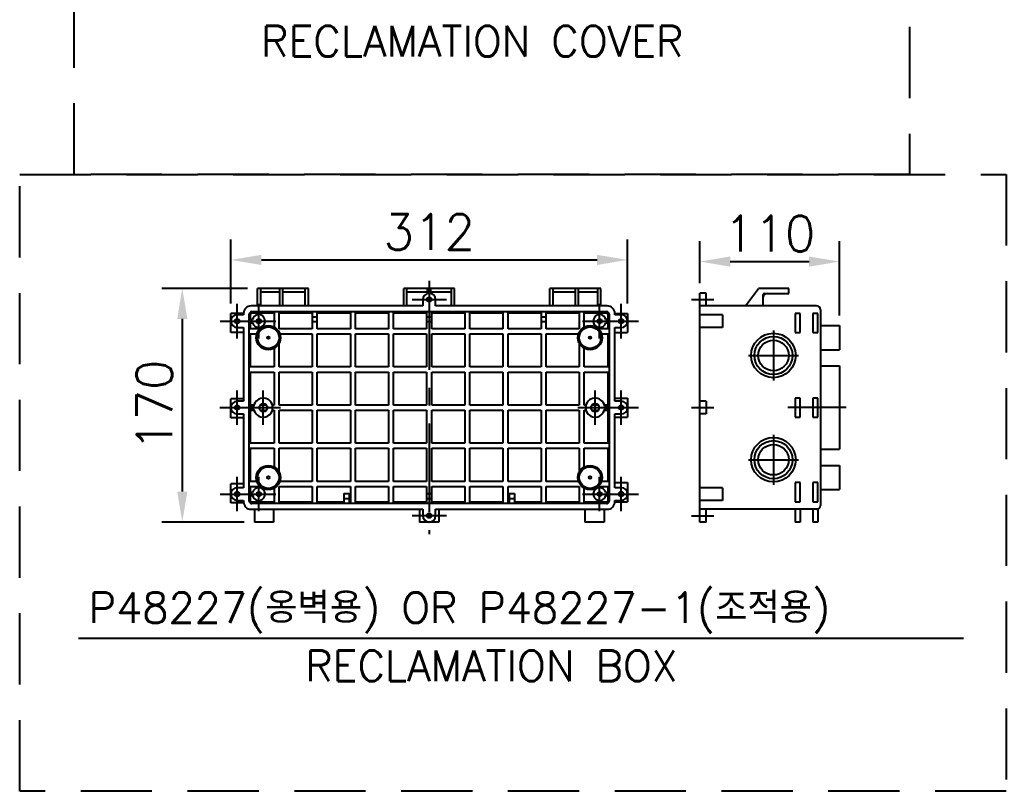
# Model space of a CAD drawing. Extents: x 2571 to 3165, y -5564 to -5144.
# Drawn here: x 2705.3 to 2802.3, y -5376.9 to -5301 of the extents above; entities that cross this region are included whole.
import ezdxf

# ---------------------------------------------------------------- set-up
doc = ezdxf.new("R2010")
doc.units = 0
doc.header["$LTSCALE"] = 7
doc.header["$MEASUREMENT"] = 0
doc.linetypes.add('CENTER', pattern=[2, 1.25, -0.25, 0.25, -0.25])
doc.linetypes.add('HIDDEN', pattern=[0.375, 0.25, -0.125])
for name, color, linetype in [('02___PRT_ALL_AXES', 7, 'CONTINUOUS'), ('CL', 1, 'CENTER'), ('D', 2, 'CONTINUOUS'), ('DIM', 2, 'CONTINUOUS'), ('DWG', 7, 'CONTINUOUS'), ('HD', 3, 'HIDDEN'), ('PIPBOX', 7, 'CONTINUOUS')]:
    doc.layers.add(name, color=color, linetype=linetype)
doc.styles.add('GHS', font='ROMANS.shx', dxfattribs={"bigfont": 'GHS.shx'})

msp = doc.modelspace()

# ---------------------------------------------------------------- linework, layer by layer
at = {"layer": '02___PRT_ALL_AXES', "color": 7, "linetype": 'Continuous', "lineweight": 0}
for p, q in [((2745.362, -5327.95), (2745.362, -5327.455)), ((2745.675, -5327.95), (2745.675, -5327.455)), ((2744.893, -5328.555), (2744.893, -5329.18)), ((2745.362, -5328.701), (2745.362, -5328.409)), ((2745.675, -5328.701), (2745.675, -5328.409)), ((2746.143, -5329.18), (2746.143, -5328.555)), ((2744.893, -5329.18), (2728.018, -5329.18)), ((2763.018, -5329.18), (2746.143, -5329.18)), ((2727.268, -5330.055), (2726.643, -5330.055)), ((2727.268, -5329.93), (2727.268, -5330.055)), ((2763.768, -5330.055), (2763.768, -5329.93)), ((2764.393, -5330.055), (2763.768, -5330.055)), ((2726.643, -5331.305), (2727.268, -5331.305)), ((2727.268, -5331.305), (2727.268, -5338.555)), ((2763.768, -5338.555), (2763.768, -5331.305)), ((2763.768, -5331.305), (2764.393, -5331.305)), ((2727.268, -5338.555), (2726.643, -5338.555)), ((2728.281, -5339.024), (2727.831, -5339.024)), ((2763.206, -5339.024), (2762.755, -5339.024)), ((2764.393, -5338.555), (2763.768, -5338.555)), ((2726.643, -5339.805), (2727.268, -5339.805)), ((2727.268, -5339.805), (2727.268, -5347.055)), ((2727.268, -5347.055), (2727.268, -5339.805)), ((2727.831, -5339.336), (2728.281, -5339.336)), ((2762.755, -5339.336), (2763.206, -5339.336)), ((2763.768, -5347.055), (2763.768, -5339.805)), ((2763.768, -5339.805), (2764.393, -5339.805)), ((2727.268, -5347.055), (2726.643, -5347.055)), ((2764.393, -5347.055), (2763.768, -5347.055)), ((2726.643, -5348.305), (2727.268, -5348.305)), ((2727.268, -5348.305), (2727.268, -5348.43)), ((2763.768, -5348.43), (2763.768, -5348.305)), ((2728.018, -5349.18), (2744.893, -5349.18)), ((2744.893, -5349.18), (2744.893, -5349.805)), ((2746.143, -5349.18), (2763.018, -5349.18)), ((2746.143, -5349.805), (2746.143, -5349.18))]:
    msp.add_line(p, q, dxfattribs=at)
for centre, radius in [((2745.518, -5328.555), 0.219), ((2726.643, -5330.68), 0.219), ((2764.393, -5330.68), 0.219), ((2729.706, -5332.305), 0.125), ((2761.331, -5332.305), 0.125), ((2726.643, -5339.18), 0.219), ((2729.206, -5339.18), 0.406), ((2761.831, -5339.18), 0.406), ((2764.393, -5339.18), 0.219), ((2729.706, -5346.055), 0.125), ((2761.331, -5346.055), 0.125), ((2726.643, -5347.68), 0.219), ((2764.393, -5347.68), 0.219), ((2745.518, -5349.805), 0.219)]:
    msp.add_circle(centre, radius, dxfattribs=at)
for centre, radius, start, end in [((2745.518, -5328.555), 0.625, 0, 180), ((2726.643, -5330.68), 0.625, 90, 270), ((2764.393, -5330.68), 0.625, 270, 90), ((2729.206, -5339.18), 0.938, 189.59407, 170.40593), ((2761.831, -5339.18), 0.938, 9.59407, 350.40593), ((2726.643, -5339.18), 0.625, 90, 270), ((2764.393, -5339.18), 0.625, 270, 90), ((2726.643, -5347.68), 0.625, 90, 270), ((2764.393, -5347.68), 0.625, 270, 90), ((2745.518, -5349.805), 0.625, 180, 0)]:
    msp.add_arc(centre, radius, start, end, dxfattribs=at)
at = {"layer": 'CL'}
for p, q in [((2745.514, -5326.729), (2745.514, -5351.631)), ((2779.363, -5331.6), (2779.363, -5336.511)), ((2776.907, -5334.056), (2781.819, -5334.056)), ((2786.501, -5339.182), (2780.777, -5339.182)), ((2779.363, -5341.852), (2779.363, -5346.764)), ((2776.907, -5344.308), (2781.819, -5344.308))]:
    msp.add_line(p, q, dxfattribs=at)
at = {"layer": 'CL', "ltscale": 0.5}
for p, q in [((2743.824, -5328.554), (2747.204, -5328.554)), ((2771.302, -5328.554), (2773.497, -5328.554)), ((2726.643, -5332.37), (2726.643, -5328.99)), ((2728.76, -5332.37), (2728.76, -5328.989)), ((2762.269, -5332.37), (2762.269, -5328.989)), ((2764.393, -5332.37), (2764.393, -5328.99)), ((2724.953, -5330.68), (2728.333, -5330.68)), ((2727.07, -5330.68), (2730.45, -5330.68)), ((2760.579, -5330.68), (2763.959, -5330.68)), ((2762.703, -5330.68), (2766.084, -5330.68)), ((2726.634, -5340.872), (2726.634, -5337.492)), ((2729.198, -5340.872), (2729.198, -5337.492)), ((2761.831, -5340.87), (2761.831, -5337.49)), ((2764.394, -5340.872), (2764.394, -5337.492)), ((2724.944, -5339.182), (2728.325, -5339.182)), ((2727.507, -5339.182), (2730.888, -5339.182)), ((2760.141, -5339.18), (2763.521, -5339.18)), ((2762.704, -5339.182), (2766.084, -5339.182)), ((2771.302, -5339.182), (2773.497, -5339.182)), ((2726.643, -5349.37), (2726.643, -5345.99)), ((2728.76, -5349.374), (2728.76, -5345.994)), ((2762.269, -5349.374), (2762.269, -5345.994)), ((2764.394, -5349.374), (2764.394, -5345.994)), ((2724.953, -5347.68), (2728.333, -5347.68)), ((2727.07, -5347.684), (2730.45, -5347.684)), ((2760.579, -5347.684), (2763.959, -5347.684)), ((2762.704, -5347.684), (2766.084, -5347.684)), ((2743.828, -5349.805), (2747.209, -5349.805)), ((2771.302, -5349.81), (2773.497, -5349.81))]:
    msp.add_line(p, q, dxfattribs=at)
at = {"layer": 'D'}
msp.add_line((2711.032, -5361.85), (2798.059, -5361.85), dxfattribs=at)
at = {"layer": 'DIM', "ltscale": 0.6}
for p, q in [((2726.009, -5328.929), (2726.009, -5322.656)), ((2765.019, -5328.929), (2765.019, -5322.656)), ((2772.111, -5326.929), (2772.111, -5322.82)), ((2785.865, -5330.117), (2785.865, -5322.82)), ((2729.009, -5324.656), (2762.019, -5324.656)), ((2775.111, -5324.82), (2782.865, -5324.82)), ((2727.635, -5327.454), (2719.235, -5327.454)), ((2721.235, -5330.454), (2721.235, -5347.435)), ((2727.322, -5350.435), (2719.235, -5350.435))]:
    msp.add_line(p, q, dxfattribs=at)
for points in [[(2729.009, -5324.156), (2729.009, -5325.156), (2726.009, -5324.656)], [(2762.019, -5324.156), (2762.019, -5325.156), (2765.019, -5324.656)], [(2775.111, -5324.32), (2775.111, -5325.32), (2772.111, -5324.82)], [(2782.865, -5324.32), (2782.865, -5325.32), (2785.865, -5324.82)], [(2720.735, -5330.454), (2721.735, -5330.454), (2721.235, -5327.454)], [(2720.735, -5347.435), (2721.735, -5347.435), (2721.235, -5350.435)]]:
    msp.add_solid(points, dxfattribs=at)
at = {"layer": 'HD', "ltscale": 4}
for points in [[(2710.608, -5228.245), (2792.736, -5228.245), (2792.736, -5316.256), (2710.608, -5316.256)], [(2705.252, -5316.256), (2802.258, -5316.256), (2802.258, -5376.912), (2705.252, -5376.912)]]:
    msp.add_lwpolyline(points, close=True, dxfattribs=at)
at = {"layer": 'PIPBOX', "color": 7, "linetype": 'Continuous'}
for p, q in [((2728.635, -5329.179), (2728.635, -5327.454)), ((2733.636, -5327.454), (2728.635, -5327.454)), ((2728.947, -5329.179), (2728.947, -5327.454)), ((2730.823, -5329.179), (2730.823, -5327.454)), ((2731.136, -5329.179), (2731.136, -5327.454)), ((2733.324, -5329.179), (2733.324, -5327.454)), ((2733.636, -5329.179), (2733.636, -5327.454)), ((2748.015, -5327.454), (2743.014, -5327.454)), ((2743.014, -5329.179), (2743.014, -5327.454)), ((2743.326, -5329.179), (2743.326, -5327.454)), ((2745.358, -5327.954), (2745.358, -5327.454)), ((2745.671, -5327.954), (2745.671, -5327.454)), ((2747.702, -5329.179), (2747.702, -5327.454)), ((2748.015, -5329.179), (2748.015, -5327.454)), ((2762.394, -5327.454), (2757.392, -5327.454)), ((2757.392, -5329.179), (2757.392, -5327.454)), ((2757.705, -5329.179), (2757.705, -5327.454)), ((2759.893, -5329.179), (2759.893, -5327.454)), ((2760.206, -5329.179), (2760.206, -5327.454)), ((2762.081, -5329.179), (2762.081, -5327.454)), ((2762.394, -5329.179), (2762.394, -5327.454)), ((2776.612, -5329.179), (2777.905, -5327.454)), ((2780.864, -5327.454), (2777.905, -5327.454)), ((2780.864, -5327.954), (2780.864, -5327.454)), ((2730.823, -5327.829), (2728.947, -5327.829)), ((2733.324, -5327.829), (2731.136, -5327.829)), ((2745.358, -5327.829), (2743.326, -5327.829)), ((2744.889, -5328.554), (2744.889, -5329.179)), ((2745.358, -5328.7), (2745.358, -5328.408)), ((2747.702, -5327.829), (2745.671, -5327.829)), ((2745.671, -5328.7), (2745.671, -5328.408)), ((2746.139, -5329.179), (2746.139, -5328.554)), ((2759.893, -5327.829), (2757.705, -5327.829)), ((2762.081, -5327.829), (2760.206, -5327.829)), ((2772.111, -5329.179), (2772.111, -5327.929)), ((2772.737, -5327.929), (2772.111, -5327.929)), ((2772.737, -5329.179), (2772.737, -5327.929)), ((2778.363, -5329.179), (2778.363, -5328.079)), ((2778.488, -5327.954), (2780.864, -5327.954)), ((2744.889, -5329.179), (2728.01, -5329.179)), ((2763.019, -5329.179), (2746.139, -5329.179)), ((2783.614, -5329.179), (2772.111, -5329.179)), ((2772.111, -5329.929), (2772.111, -5329.179)), ((2727.26, -5329.929), (2726.009, -5329.929)), ((2726.009, -5331.805), (2726.009, -5329.929)), ((2727.26, -5330.054), (2726.634, -5330.054)), ((2727.26, -5329.929), (2727.26, -5330.054)), ((2727.822, -5348.372), (2727.822, -5329.992)), ((2727.947, -5329.992), (2727.822, -5329.992)), ((2727.947, -5330.523), (2727.947, -5329.992)), ((2728.072, -5329.742), (2762.956, -5329.742)), ((2728.072, -5329.867), (2728.072, -5329.742)), ((2728.072, -5329.867), (2728.604, -5329.867)), ((2728.604, -5329.742), (2728.604, -5330.074)), ((2728.916, -5330.074), (2728.916, -5329.742)), ((2728.916, -5329.867), (2730.26, -5329.867)), ((2730.26, -5329.742), (2730.26, -5331.259)), ((2730.76, -5331.43), (2730.76, -5329.742)), ((2730.76, -5329.867), (2734.011, -5329.867)), ((2734.011, -5329.742), (2734.011, -5331.43)), ((2734.011, -5330.242), (2734.511, -5330.242)), ((2734.511, -5331.43), (2734.511, -5329.742)), ((2734.511, -5329.867), (2737.762, -5329.867)), ((2737.762, -5329.742), (2737.762, -5331.43)), ((2738.262, -5331.43), (2738.262, -5329.742)), ((2738.262, -5329.867), (2741.513, -5329.867)), ((2741.513, -5329.742), (2741.513, -5331.43)), ((2742.013, -5331.43), (2742.013, -5329.742)), ((2742.013, -5329.867), (2745.264, -5329.867)), ((2745.264, -5329.742), (2745.264, -5331.43)), ((2745.264, -5330.242), (2745.764, -5330.242)), ((2745.764, -5331.43), (2745.764, -5329.742)), ((2745.764, -5329.867), (2749.015, -5329.867)), ((2749.015, -5329.742), (2749.015, -5331.43)), ((2749.515, -5331.43), (2749.515, -5329.742)), ((2749.515, -5329.867), (2752.766, -5329.867)), ((2752.766, -5329.742), (2752.766, -5331.43)), ((2753.266, -5331.43), (2753.266, -5329.742)), ((2753.266, -5329.867), (2756.517, -5329.867)), ((2756.517, -5329.742), (2756.517, -5331.43)), ((2756.517, -5330.242), (2757.017, -5330.242)), ((2757.017, -5331.43), (2757.017, -5329.742)), ((2757.017, -5329.867), (2760.268, -5329.867)), ((2760.268, -5329.742), (2760.268, -5331.43)), ((2760.768, -5331.259), (2760.768, -5329.742)), ((2760.768, -5329.867), (2762.112, -5329.867)), ((2762.112, -5329.742), (2762.112, -5330.074)), ((2762.425, -5330.074), (2762.425, -5329.742)), ((2762.425, -5329.867), (2762.956, -5329.867)), ((2762.956, -5329.867), (2762.956, -5329.742)), ((2763.081, -5329.992), (2763.206, -5329.992)), ((2763.081, -5329.992), (2763.081, -5330.523)), ((2763.206, -5329.992), (2763.206, -5348.372)), ((2763.769, -5329.929), (2765.019, -5329.929)), ((2763.769, -5330.054), (2763.769, -5329.929)), ((2764.394, -5330.054), (2763.769, -5330.054)), ((2765.019, -5329.929), (2765.019, -5331.805)), ((2772.111, -5348.434), (2772.111, -5329.929)), ((2774.362, -5330.054), (2772.111, -5330.054)), ((2774.362, -5330.054), (2774.362, -5331.305)), ((2781.501, -5329.929), (2781.501, -5331.805)), ((2782.001, -5329.929), (2781.501, -5329.929)), ((2782.001, -5331.805), (2782.001, -5329.929)), ((2783.739, -5329.929), (2783.239, -5329.929)), ((2783.239, -5329.929), (2783.239, -5331.805)), ((2783.739, -5331.805), (2783.739, -5329.929)), ((2783.989, -5329.554), (2783.989, -5348.809)), ((2726.634, -5331.305), (2727.26, -5331.305)), ((2727.26, -5331.305), (2727.26, -5338.557)), ((2728.155, -5330.523), (2727.822, -5330.523)), ((2727.822, -5330.836), (2728.155, -5330.836)), ((2728.895, -5331.43), (2727.822, -5331.43)), ((2727.947, -5331.43), (2727.947, -5330.836)), ((2734.011, -5331.43), (2730.76, -5331.43)), ((2734.011, -5330.723), (2734.511, -5330.723)), ((2737.762, -5331.43), (2734.511, -5331.43)), ((2741.513, -5331.43), (2738.262, -5331.43)), ((2745.264, -5331.43), (2742.013, -5331.43)), ((2745.264, -5330.723), (2745.764, -5330.723)), ((2749.015, -5331.43), (2745.764, -5331.43)), ((2752.766, -5331.43), (2749.515, -5331.43)), ((2756.517, -5331.43), (2753.266, -5331.43)), ((2756.517, -5330.723), (2757.017, -5330.723)), ((2760.268, -5331.43), (2757.017, -5331.43)), ((2763.206, -5331.43), (2762.134, -5331.43)), ((2763.206, -5330.523), (2762.874, -5330.523)), ((2762.874, -5330.836), (2763.206, -5330.836)), ((2763.081, -5330.836), (2763.081, -5331.43)), ((2763.769, -5338.557), (2763.769, -5331.305)), ((2763.769, -5331.305), (2764.394, -5331.305)), ((2774.362, -5331.305), (2772.111, -5331.305)), ((2783.989, -5331.117), (2785.865, -5331.117)), ((2785.865, -5331.117), (2785.865, -5333.493)), ((2727.26, -5331.805), (2726.009, -5331.805)), ((2727.822, -5331.93), (2728.571, -5331.93)), ((2727.947, -5335.181), (2727.947, -5331.93)), ((2730.825, -5331.93), (2734.011, -5331.93)), ((2734.011, -5331.93), (2734.011, -5335.181)), ((2734.511, -5331.93), (2737.762, -5331.93)), ((2734.511, -5335.181), (2734.511, -5331.93)), ((2737.762, -5331.93), (2737.762, -5335.181)), ((2738.262, -5335.181), (2738.262, -5331.93)), ((2738.262, -5331.93), (2741.513, -5331.93)), ((2741.513, -5331.93), (2741.513, -5335.181)), ((2742.013, -5331.93), (2745.264, -5331.93)), ((2742.013, -5335.181), (2742.013, -5331.93)), ((2745.264, -5331.93), (2745.264, -5335.181)), ((2745.764, -5331.93), (2749.015, -5331.93)), ((2745.764, -5335.181), (2745.764, -5331.93)), ((2749.015, -5331.93), (2749.015, -5335.181)), ((2749.515, -5335.181), (2749.515, -5331.93)), ((2749.515, -5331.93), (2752.766, -5331.93)), ((2752.766, -5331.93), (2752.766, -5335.181)), ((2753.266, -5331.93), (2756.517, -5331.93)), ((2753.266, -5335.181), (2753.266, -5331.93)), ((2756.517, -5331.93), (2756.517, -5335.181)), ((2757.017, -5331.93), (2760.204, -5331.93)), ((2757.017, -5335.181), (2757.017, -5331.93)), ((2762.458, -5331.93), (2763.206, -5331.93)), ((2763.081, -5331.93), (2763.081, -5335.181)), ((2763.769, -5331.805), (2765.019, -5331.805)), ((2781.501, -5331.805), (2782.001, -5331.805)), ((2783.239, -5331.805), (2783.739, -5331.805)), ((2730.26, -5333.351), (2730.26, -5335.181)), ((2730.76, -5335.181), (2730.76, -5332.836)), ((2760.268, -5332.836), (2760.268, -5335.181)), ((2760.768, -5335.181), (2760.768, -5333.351)), ((2783.989, -5333.493), (2785.865, -5333.493)), ((2730.26, -5335.181), (2727.822, -5335.181)), ((2734.011, -5335.181), (2730.76, -5335.181)), ((2737.762, -5335.181), (2734.511, -5335.181)), ((2741.513, -5335.181), (2738.262, -5335.181)), ((2745.264, -5335.181), (2742.013, -5335.181)), ((2749.015, -5335.181), (2745.764, -5335.181)), ((2752.766, -5335.181), (2749.515, -5335.181)), ((2756.517, -5335.181), (2753.266, -5335.181)), ((2760.268, -5335.181), (2757.017, -5335.181)), ((2763.206, -5335.181), (2760.768, -5335.181)), ((2783.989, -5335.087), (2785.865, -5335.087)), ((2785.865, -5335.087), (2785.865, -5343.277)), ((2727.822, -5335.681), (2730.26, -5335.681)), ((2727.947, -5338.932), (2727.947, -5335.681)), ((2730.26, -5335.681), (2730.26, -5338.932)), ((2730.76, -5338.932), (2730.76, -5335.681)), ((2730.76, -5335.681), (2734.011, -5335.681)), ((2734.011, -5335.681), (2734.011, -5338.932)), ((2734.511, -5335.681), (2737.762, -5335.681)), ((2734.511, -5338.932), (2734.511, -5335.681)), ((2737.762, -5335.681), (2737.762, -5338.932)), ((2738.262, -5338.932), (2738.262, -5335.681)), ((2738.262, -5335.681), (2741.513, -5335.681)), ((2741.513, -5335.681), (2741.513, -5338.932)), ((2742.013, -5335.681), (2745.264, -5335.681)), ((2742.013, -5338.932), (2742.013, -5335.681)), ((2745.264, -5335.681), (2745.264, -5338.932)), ((2745.764, -5335.681), (2749.015, -5335.681)), ((2745.764, -5338.932), (2745.764, -5335.681)), ((2749.015, -5335.681), (2749.015, -5338.932)), ((2749.515, -5338.932), (2749.515, -5335.681)), ((2749.515, -5335.681), (2752.766, -5335.681)), ((2752.766, -5335.681), (2752.766, -5338.932)), ((2753.266, -5338.932), (2753.266, -5335.681)), ((2753.266, -5335.681), (2756.517, -5335.681)), ((2756.517, -5335.681), (2756.517, -5338.932)), ((2757.017, -5335.681), (2760.268, -5335.681)), ((2757.017, -5338.932), (2757.017, -5335.681)), ((2760.268, -5335.681), (2760.268, -5338.932)), ((2760.768, -5338.932), (2760.768, -5335.681)), ((2760.768, -5335.681), (2763.206, -5335.681)), ((2763.081, -5335.681), (2763.081, -5338.932)), ((2763.769, -5338.244), (2765.019, -5338.244)), ((2765.019, -5338.244), (2765.019, -5340.12)), ((2781.501, -5338.244), (2781.501, -5340.12)), ((2782.001, -5338.244), (2781.501, -5338.244)), ((2782.001, -5340.12), (2782.001, -5338.244)), ((2783.239, -5338.244), (2783.239, -5340.12)), ((2783.739, -5338.244), (2783.239, -5338.244)), ((2783.739, -5340.12), (2783.739, -5338.244)), ((2727.26, -5338.307), (2726.009, -5338.307)), ((2726.009, -5340.182), (2726.009, -5338.307)), ((2727.26, -5338.557), (2726.634, -5338.557)), ((2728.294, -5338.932), (2727.822, -5338.932)), ((2728.273, -5339.026), (2727.822, -5339.026)), ((2729.518, -5338.932), (2728.877, -5338.932)), ((2730.26, -5338.932), (2730.101, -5338.932)), ((2734.011, -5338.932), (2730.76, -5338.932)), ((2737.762, -5338.932), (2734.511, -5338.932)), ((2741.513, -5338.932), (2738.262, -5338.932)), ((2745.264, -5338.932), (2742.013, -5338.932)), ((2749.015, -5338.932), (2745.764, -5338.932)), ((2752.766, -5338.932), (2749.515, -5338.932)), ((2756.517, -5338.932), (2753.266, -5338.932)), ((2760.268, -5338.932), (2757.017, -5338.932)), ((2760.927, -5338.932), (2760.768, -5338.932)), ((2762.151, -5338.932), (2761.511, -5338.932)), ((2763.206, -5338.932), (2762.735, -5338.932)), ((2763.206, -5339.026), (2762.756, -5339.026)), ((2764.394, -5338.557), (2763.769, -5338.557)), ((2772.737, -5338.557), (2772.111, -5338.557)), ((2772.737, -5338.557), (2772.737, -5339.807)), ((2727.26, -5340.182), (2726.009, -5340.182)), ((2726.634, -5339.807), (2727.26, -5339.807)), ((2727.26, -5339.807), (2727.26, -5347.059)), ((2727.822, -5339.338), (2728.273, -5339.338)), ((2727.822, -5339.432), (2728.294, -5339.432)), ((2727.947, -5342.683), (2727.947, -5339.432)), ((2728.877, -5339.432), (2729.518, -5339.432)), ((2730.101, -5339.432), (2730.26, -5339.432)), ((2730.26, -5339.432), (2730.26, -5342.683)), ((2730.76, -5342.683), (2730.76, -5339.432)), ((2730.76, -5339.432), (2734.011, -5339.432)), ((2734.011, -5339.432), (2734.011, -5342.683)), ((2734.511, -5342.683), (2734.511, -5339.432)), ((2734.511, -5339.432), (2737.762, -5339.432)), ((2737.762, -5339.432), (2737.762, -5342.683)), ((2738.262, -5342.683), (2738.262, -5339.432)), ((2738.262, -5339.432), (2741.513, -5339.432)), ((2741.513, -5339.432), (2741.513, -5342.683)), ((2742.013, -5342.683), (2742.013, -5339.432)), ((2742.013, -5339.432), (2745.264, -5339.432)), ((2745.264, -5339.432), (2745.264, -5342.683)), ((2745.764, -5339.432), (2749.015, -5339.432)), ((2745.764, -5342.683), (2745.764, -5339.432)), ((2749.015, -5339.432), (2749.015, -5342.683)), ((2749.515, -5342.683), (2749.515, -5339.432)), ((2749.515, -5339.432), (2752.766, -5339.432)), ((2752.766, -5339.432), (2752.766, -5342.683)), ((2753.266, -5342.683), (2753.266, -5339.432)), ((2753.266, -5339.432), (2756.517, -5339.432)), ((2756.517, -5339.432), (2756.517, -5342.683)), ((2757.017, -5342.683), (2757.017, -5339.432)), ((2757.017, -5339.432), (2760.268, -5339.432)), ((2760.268, -5339.432), (2760.268, -5342.683)), ((2760.768, -5342.683), (2760.768, -5339.432)), ((2760.768, -5339.432), (2760.927, -5339.432)), ((2761.511, -5339.432), (2762.151, -5339.432)), ((2762.735, -5339.432), (2763.206, -5339.432)), ((2762.756, -5339.338), (2763.206, -5339.338)), ((2763.081, -5339.432), (2763.081, -5342.683)), ((2763.769, -5347.059), (2763.769, -5339.807)), ((2763.769, -5339.807), (2764.394, -5339.807)), ((2763.769, -5340.12), (2765.019, -5340.12)), ((2772.737, -5339.807), (2772.111, -5339.807)), ((2781.501, -5340.12), (2782.001, -5340.12)), ((2783.239, -5340.12), (2783.739, -5340.12)), ((2730.26, -5342.683), (2727.822, -5342.683)), ((2734.011, -5342.683), (2730.76, -5342.683)), ((2737.762, -5342.683), (2734.511, -5342.683)), ((2741.513, -5342.683), (2738.262, -5342.683)), ((2745.264, -5342.683), (2742.013, -5342.683)), ((2749.015, -5342.683), (2745.764, -5342.683)), ((2752.766, -5342.683), (2749.515, -5342.683)), ((2756.517, -5342.683), (2753.266, -5342.683)), ((2760.268, -5342.683), (2757.017, -5342.683)), ((2763.206, -5342.683), (2760.768, -5342.683)), ((2727.822, -5343.183), (2730.26, -5343.183)), ((2727.947, -5346.434), (2727.947, -5343.183)), ((2730.26, -5343.183), (2730.26, -5345.013)), ((2730.76, -5345.528), (2730.76, -5343.183)), ((2730.76, -5343.183), (2734.011, -5343.183)), ((2734.011, -5343.183), (2734.011, -5346.434)), ((2734.511, -5343.183), (2737.762, -5343.183)), ((2734.511, -5346.434), (2734.511, -5343.183)), ((2737.762, -5343.183), (2737.762, -5346.434)), ((2738.262, -5346.434), (2738.262, -5343.183)), ((2738.262, -5343.183), (2741.513, -5343.183)), ((2741.513, -5343.183), (2741.513, -5346.434)), ((2742.013, -5343.183), (2745.264, -5343.183)), ((2742.013, -5346.434), (2742.013, -5343.183)), ((2745.264, -5343.183), (2745.264, -5346.434)), ((2745.764, -5343.183), (2749.015, -5343.183)), ((2745.764, -5346.434), (2745.764, -5343.183)), ((2749.015, -5343.183), (2749.015, -5346.434)), ((2749.515, -5346.434), (2749.515, -5343.183)), ((2749.515, -5343.183), (2752.766, -5343.183)), ((2752.766, -5343.183), (2752.766, -5346.434)), ((2753.266, -5346.434), (2753.266, -5343.183)), ((2753.266, -5343.183), (2756.517, -5343.183)), ((2756.517, -5343.183), (2756.517, -5346.434)), ((2757.017, -5343.183), (2760.268, -5343.183)), ((2757.017, -5346.434), (2757.017, -5343.183)), ((2760.268, -5343.183), (2760.268, -5345.528)), ((2760.768, -5345.013), (2760.768, -5343.183)), ((2760.768, -5343.183), (2763.206, -5343.183)), ((2763.081, -5343.183), (2763.081, -5346.434)), ((2783.989, -5343.277), (2785.865, -5343.277)), ((2783.989, -5344.871), (2785.865, -5344.871)), ((2785.865, -5344.871), (2785.865, -5347.246)), ((2727.26, -5346.684), (2726.009, -5346.684)), ((2726.009, -5348.559), (2726.009, -5346.684)), ((2728.571, -5346.434), (2727.822, -5346.434)), ((2727.822, -5346.934), (2728.895, -5346.934)), ((2727.947, -5347.528), (2727.947, -5346.934)), ((2730.76, -5346.934), (2734.011, -5346.934)), ((2730.76, -5348.622), (2730.76, -5346.934)), ((2734.011, -5346.434), (2730.825, -5346.434)), ((2734.011, -5346.934), (2734.011, -5348.622)), ((2737.762, -5346.434), (2734.511, -5346.434)), ((2734.511, -5346.934), (2737.762, -5346.934)), ((2734.511, -5348.622), (2734.511, -5346.934)), ((2737.762, -5346.934), (2737.762, -5348.622)), ((2741.513, -5346.434), (2738.262, -5346.434)), ((2738.262, -5348.622), (2738.262, -5346.934)), ((2738.262, -5346.934), (2741.513, -5346.934)), ((2741.513, -5346.934), (2741.513, -5348.622)), ((2745.264, -5346.434), (2742.013, -5346.434)), ((2742.013, -5346.934), (2745.264, -5346.934)), ((2742.013, -5348.622), (2742.013, -5346.934)), ((2745.264, -5346.934), (2745.264, -5348.622)), ((2749.015, -5346.434), (2745.764, -5346.434)), ((2745.764, -5346.934), (2749.015, -5346.934)), ((2745.764, -5348.622), (2745.764, -5346.934)), ((2749.015, -5346.934), (2749.015, -5348.622)), ((2752.766, -5346.434), (2749.515, -5346.434)), ((2749.515, -5348.622), (2749.515, -5346.934)), ((2749.515, -5346.934), (2752.766, -5346.934)), ((2752.766, -5346.934), (2752.766, -5348.622)), ((2756.517, -5346.434), (2753.266, -5346.434)), ((2753.266, -5346.934), (2756.517, -5346.934)), ((2753.266, -5348.622), (2753.266, -5346.934)), ((2756.517, -5346.934), (2756.517, -5348.622)), ((2760.204, -5346.434), (2757.017, -5346.434)), ((2757.017, -5346.934), (2760.268, -5346.934)), ((2757.017, -5348.622), (2757.017, -5346.934)), ((2760.268, -5346.934), (2760.268, -5348.622)), ((2762.134, -5346.934), (2763.206, -5346.934)), ((2763.206, -5346.434), (2762.458, -5346.434)), ((2763.081, -5346.934), (2763.081, -5347.528)), ((2763.769, -5346.559), (2765.019, -5346.559)), ((2765.019, -5346.559), (2765.019, -5348.434)), ((2781.501, -5346.559), (2781.501, -5348.434)), ((2782.001, -5346.559), (2781.501, -5346.559)), ((2782.001, -5348.434), (2782.001, -5346.559)), ((2783.239, -5346.559), (2783.239, -5348.434)), ((2783.739, -5346.559), (2783.239, -5346.559)), ((2783.739, -5348.434), (2783.739, -5346.559)), ((2727.26, -5347.059), (2726.634, -5347.059)), ((2728.155, -5347.528), (2727.822, -5347.528)), ((2727.822, -5347.84), (2728.155, -5347.84)), ((2727.947, -5348.372), (2727.947, -5347.84)), ((2730.26, -5347.105), (2730.26, -5348.622)), ((2737.137, -5347.622), (2737.137, -5348.622)), ((2737.137, -5347.622), (2737.637, -5347.622)), ((2737.637, -5347.622), (2737.637, -5348.622)), ((2745.264, -5347.639), (2745.764, -5347.639)), ((2753.391, -5347.622), (2753.391, -5348.622)), ((2753.391, -5347.622), (2753.892, -5347.622)), ((2753.892, -5347.622), (2753.892, -5348.622)), ((2760.768, -5348.622), (2760.768, -5347.105)), ((2763.206, -5347.528), (2762.874, -5347.528)), ((2762.874, -5347.84), (2763.206, -5347.84)), ((2763.081, -5347.84), (2763.081, -5348.372)), ((2764.394, -5347.059), (2763.769, -5347.059)), ((2774.362, -5347.059), (2772.111, -5347.059)), ((2774.362, -5347.059), (2774.362, -5348.309)), ((2783.989, -5347.246), (2785.865, -5347.246)), ((2727.26, -5348.559), (2726.009, -5348.559)), ((2726.634, -5348.309), (2727.26, -5348.309)), ((2727.26, -5348.309), (2727.26, -5348.434)), ((2727.947, -5348.372), (2727.822, -5348.372)), ((2728.072, -5348.497), (2728.072, -5348.622)), ((2728.604, -5348.497), (2728.072, -5348.497)), ((2762.956, -5348.622), (2728.072, -5348.622)), ((2728.604, -5348.289), (2728.604, -5348.622)), ((2728.916, -5348.622), (2728.916, -5348.289)), ((2730.26, -5348.497), (2728.916, -5348.497)), ((2734.011, -5348.497), (2730.76, -5348.497)), ((2737.137, -5348.497), (2734.511, -5348.497)), ((2737.137, -5348.122), (2737.637, -5348.122)), ((2737.762, -5348.497), (2737.637, -5348.497)), ((2741.513, -5348.497), (2738.262, -5348.497)), ((2745.264, -5348.497), (2742.013, -5348.497)), ((2745.264, -5348.122), (2745.764, -5348.122)), ((2749.015, -5348.497), (2745.764, -5348.497)), ((2752.766, -5348.497), (2749.515, -5348.497)), ((2753.391, -5348.497), (2753.266, -5348.497)), ((2753.391, -5348.122), (2753.892, -5348.122)), ((2756.517, -5348.497), (2753.892, -5348.497)), ((2760.268, -5348.497), (2757.017, -5348.497)), ((2762.112, -5348.497), (2760.768, -5348.497)), ((2762.112, -5348.289), (2762.112, -5348.622)), ((2762.425, -5348.622), (2762.425, -5348.289)), ((2762.956, -5348.497), (2762.425, -5348.497)), ((2762.956, -5348.497), (2762.956, -5348.622)), ((2763.081, -5348.372), (2763.206, -5348.372)), ((2763.769, -5348.434), (2763.769, -5348.309)), ((2763.769, -5348.309), (2764.394, -5348.309)), ((2763.769, -5348.434), (2765.019, -5348.434)), ((2774.362, -5348.309), (2772.111, -5348.309)), ((2772.111, -5349.185), (2772.111, -5348.434)), ((2781.501, -5348.434), (2782.001, -5348.434)), ((2783.239, -5348.434), (2783.739, -5348.434)), ((2728.01, -5349.185), (2744.889, -5349.185)), ((2728.322, -5349.185), (2728.322, -5350.435)), ((2730.198, -5349.185), (2730.198, -5350.435)), ((2744.577, -5349.185), (2744.577, -5350.435)), ((2744.889, -5349.185), (2744.889, -5349.81)), ((2746.139, -5349.185), (2763.019, -5349.185)), ((2746.139, -5349.81), (2746.139, -5349.185)), ((2746.452, -5349.185), (2746.452, -5350.435)), ((2760.831, -5349.185), (2760.831, -5350.435)), ((2762.706, -5349.185), (2762.706, -5350.435)), ((2783.739, -5349.185), (2772.111, -5349.185)), ((2772.111, -5350.435), (2772.111, -5349.185)), ((2772.737, -5350.435), (2772.737, -5349.185)), ((2781.501, -5349.185), (2781.501, -5350.435)), ((2782.001, -5349.185), (2782.001, -5350.435)), ((2783.239, -5349.185), (2783.239, -5350.435)), ((2783.739, -5349.185), (2783.739, -5350.435)), ((2730.198, -5350.435), (2728.322, -5350.435)), ((2746.452, -5350.435), (2744.577, -5350.435)), ((2762.706, -5350.435), (2760.831, -5350.435)), ((2772.737, -5350.435), (2772.111, -5350.435)), ((2782.001, -5350.435), (2781.501, -5350.435)), ((2783.739, -5350.435), (2783.239, -5350.435))]:
    msp.add_line(p, q, dxfattribs=at)
for centre, radius in [((2745.514, -5328.554), 0.219), ((2726.634, -5330.68), 0.225), ((2728.76, -5330.68), 0.219), ((2762.269, -5330.68), 0.219), ((2764.394, -5330.68), 0.225), ((2729.698, -5332.305), 1.188), ((2729.698, -5332.305), 1.063), ((2761.331, -5332.305), 1.188), ((2761.331, -5332.305), 1.063), ((2729.698, -5332.305), 0.125), ((2761.331, -5332.305), 0.125), ((2779.363, -5334.056), 2.188), ((2779.363, -5334.056), 1.875), ((2779.363, -5334.056), 1.5), ((2726.634, -5339.182), 0.219), ((2729.198, -5339.182), 0.406), ((2761.831, -5339.182), 0.406), ((2764.394, -5339.182), 0.219), ((2779.363, -5344.308), 2.188), ((2779.363, -5344.308), 1.875), ((2779.363, -5344.308), 1.5), ((2729.698, -5346.059), 1.188), ((2729.698, -5346.059), 1.063), ((2761.331, -5346.059), 1.188), ((2761.331, -5346.059), 1.063), ((2729.698, -5346.059), 0.125), ((2761.331, -5346.059), 0.125), ((2726.634, -5347.684), 0.225), ((2728.76, -5347.684), 0.219), ((2762.269, -5347.684), 0.219), ((2764.394, -5347.684), 0.225), ((2745.514, -5349.81), 0.219)]:
    msp.add_circle(centre, radius, dxfattribs=at)
for centre, radius, start, end in [((2745.514, -5328.554), 0.625, 0, 180), ((2778.488, -5328.079), 0.125, 90, 180), ((2778.738, -5328.329), 0.375, 90, 180), ((2728.01, -5329.929), 0.75, 90, 180), ((2763.019, -5329.929), 0.75, 0, 90), ((2783.614, -5329.554), 0.375, 0, 90), ((2726.634, -5330.68), 0.625, 90, 270), ((2728.072, -5329.992), 0.25, 90, 180), ((2728.072, -5329.992), 0.125, 90, 180), ((2728.76, -5330.68), 0.625, 194.47751, 75.52249), ((2728.76, -5330.68), 0.625, 104.47751, 165.52249), ((2762.269, -5330.68), 0.625, 104.47751, 345.52249), ((2762.269, -5330.68), 0.625, 14.47751, 75.52249), ((2762.956, -5329.992), 0.25, 0, 90), ((2762.956, -5329.992), 0.125, 0, 90), ((2764.394, -5330.68), 0.625, 270, 90), ((2729.198, -5339.182), 0.938, 189.59407, 170.40593), ((2761.831, -5339.182), 0.938, 9.59407, 350.40593), ((2726.634, -5339.182), 0.625, 90, 270), ((2764.394, -5339.182), 0.625, 270, 90), ((2726.634, -5347.684), 0.625, 90, 270), ((2728.76, -5347.684), 0.625, 284.47751, 165.52249), ((2728.76, -5347.684), 0.625, 194.47751, 255.52249), ((2762.269, -5347.684), 0.625, 14.47751, 255.52249), ((2762.269, -5347.684), 0.625, 284.47751, 345.52249), ((2764.394, -5347.684), 0.625, 270, 90), ((2728.01, -5348.434), 0.75, 180, 270), ((2728.072, -5348.372), 0.25, 180, 270), ((2728.072, -5348.372), 0.125, 180, 270), ((2762.956, -5348.372), 0.25, 270, 0), ((2762.956, -5348.372), 0.125, 270, 0), ((2763.019, -5348.434), 0.75, 270, 0), ((2783.614, -5348.809), 0.375, 270, 0), ((2745.514, -5349.81), 0.625, 180, 0)]:
    msp.add_arc(centre, radius, start, end, dxfattribs=at)

# ---------------------------------------------------------------- texts
at = {"layer": 'D', "style": 'GHS'}
for s, p in [('RECLAMATION COVER', (2728.985, -5304.65)), ('RECLAMATION BOX', (2733.325, -5366.074))]:
    msp.add_text(s, height=3, dxfattribs=at).set_placement(p)
at = {"layer": 'DIM', "ltscale": 0.6, "char_height": 3.5, "attachment_point": 5, "style": 'GHS'}
for s, insert in [('\\A1;312', (2745.514, -5321.906)), ('\\A1;110', (2778.988, -5322.07))]:
    msp.add_mtext(s, dxfattribs=dict(at, insert=insert))
at = {"layer": 'DIM', "ltscale": 0.6, "insert": (2718.485, -5338.944), "char_height": 3.5, "attachment_point": 5, "rotation": 90, "style": 'GHS'}
msp.add_mtext('\\A1;170', dxfattribs=at)
at = {"layer": 'DWG', "style": 'GHS'}
msp.add_text('P48227(옹벽용) OR P48227-1(조적용)', height=3, dxfattribs=at).set_placement((2712.037, -5360.36))

doc.saveas('drawing.dxf')
